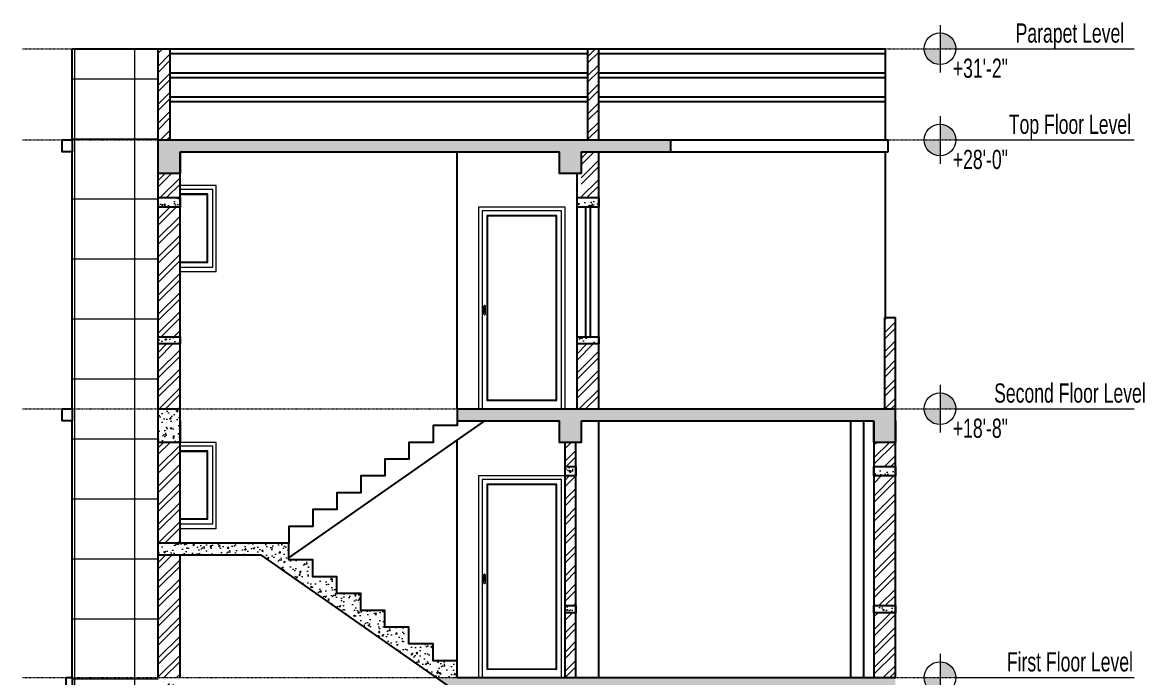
# Model space of a CAD drawing. Header units: inches. Extents: x -9985691 to 3643, y -3270716 to 4788.
# Drawn here: x -4965278.7 to -4964811.3, y -3265613.3 to -3265340.4 of the extents above; entities that cross this region are included whole.
import ezdxf

# ---------------------------------------------------------------- set-up
doc = ezdxf.new("R2010")
doc.units = ezdxf.units.IN
doc.header["$LTSCALE"] = 2
doc.header["$MEASUREMENT"] = 0
doc.linetypes.add('ACAD_ISO02W100', pattern=[15, 12, -3])
doc.linetypes.add('CENTER', pattern=[2, 1.25, -0.25, 0.25, -0.25])
doc.layers.get('0').update_dxf_attribs({"linetype": 'CONTINUOUS'})
for name, color, linetype, lineweight in [('Annotate-Bold.w', 187, 'CONTINUOUS', 18), ('Door-Window', 47, 'CONTINUOUS', 15), ('HATCH', 60, 'ACAD_ISO02W100', 13), ('window', 4, 'CONTINUOUS', 13)]:
    doc.layers.add(name, color=color, linetype=linetype, lineweight=lineweight)
doc.styles.add('Arial', font='arial.ttf', dxfattribs={"width": 0.8, "height": 12})
pattern_1 = [(50, (36993.127, -2588.8153), (7.172601826, -0.62752135), [0.75, -8.25]), (355, (36993.127, -2588.815), (-1.387513336, 7.521921337), [0.6, -6.6]), (100.45144446, (36993.7246, -2588.8676), (5.785088467, 6.89439991), [0.63740192, -7.01142112]), (46.1842, (36993.127, -2586.815), (10.672413307, -1.655192808), [1.125, -12.375]), (96.63563549, (36994.016, -2586.953), (9.346619457, 9.741186008), [0.95610342, -10.5171376]), (351.184164, (36993.127, -2586.815), (9.34661945, 9.741186003), [0.9, -9.90000001]), (21, (36994.127, -2587.3153), (5.969070521, -4.0261889067), [0.75, -8.25]), (326, (36994.127, -2587.315), (2.433153319, 7.2515004505), [0.6, -6.6]), (71.45144474, (36994.624, -2587.651), (8.402223767, 3.225311528), [0.6374019, -7.01142112]), (37.5, (36993.1269, -2588.8153), (0.1215985532, 3.3289385383), [0, -6.52, 0, -6.7, 0, -6.625]), (7.5, (36993.127, -2588.8153), (2.6306953744, 3.9441171188), [0, -3.82, 0, -6.37, 0, -2.525]), (327.5, (36990.8969, -2588.8153), (5.3382243617, -0.2255487173), [0, -2.5, 0, -7.8, 0, -10.35]), (317.5, (36989.897, -2588.8153), (5.8318616934, 1.0010498233), [0, -3.25, 0, -5.18, 0, -7.35])]
pattern_2 = [(90, (36993.127, -2588.815), (-25, 0), []), (180, (36993.127, -2588.815), (-4e-15, -25), [])]
pattern_3 = [(45, (36993.127, -2588.8153), (-3.977475644, 3.977475644), []), (45, (36995.7785, -2588.8153), (-3.977475644, 3.977475644), [])]

msp = doc.modelspace()

# ---------------------------------------------------------------- hatches: boundary and pattern name
at = {"layer": 'Annotate-Bold.w', "ltscale": 0.005}
h = msp.add_hatch(color=256, dxfattribs=at)
h.dxf.hatch_style = 1
h.paths.add_polyline_path([(-4964896.51, -3265344.74), (-4964896.51, -3265351.34), (-4964889.91, -3265351.34, 0.414214)])
h.paths.add_polyline_path([(-4964896.51, -3265357.93), (-4964896.51, -3265351.34), (-4964903.11, -3265351.34, 0.414214)])
h = msp.add_hatch(color=256, dxfattribs=at)
h.dxf.hatch_style = 1
h.paths.add_polyline_path([(-4964896.51, -3265382.74), (-4964896.51, -3265389.34), (-4964889.91, -3265389.34, 0.414214)])
h.paths.add_polyline_path([(-4964896.51, -3265395.93), (-4964896.51, -3265389.34), (-4964903.11, -3265389.34, 0.414214)])
h = msp.add_hatch(color=256, dxfattribs=at)
h.dxf.hatch_style = 1
h.paths.add_polyline_path([(-4964896.51, -3265494.74), (-4964896.51, -3265501.34), (-4964889.91, -3265501.34, 0.414214)])
h.paths.add_polyline_path([(-4964896.51, -3265507.93), (-4964896.51, -3265501.34), (-4964903.11, -3265501.34, 0.414214)])
h = msp.add_hatch(color=256, dxfattribs=at)
h.dxf.hatch_style = 1
h.paths.add_polyline_path([(-4964896.51, -3265606.74), (-4964896.51, -3265613.34), (-4964889.91, -3265613.34, 0.414214)])
h.paths.add_polyline_path([(-4964896.51, -3265619.93), (-4964896.51, -3265613.34), (-4964903.11, -3265613.34, 0.414214)])
at = {"layer": 'Door-Window', "linetype": 'ByBlock'}
h = msp.add_hatch(dxfattribs=at)
h.set_pattern_fill('AR-CONC', color=256)
h.set_pattern_definition(pattern_1)
h.paths.add_polyline_path([(-4965045.92, -3265394.34), (-4965008.67, -3265394.34), (-4965008.67, -3265389.34), (-4965222.14, -3265389.34), (-4965222.14, -3265403.34), (-4965213.05, -3265403.34), (-4965213.05, -3265394.34), (-4965054.92, -3265394.34), (-4965054.92, -3265403.34), (-4965045.92, -3265403.34)])
h = msp.add_hatch(dxfattribs=at)
h.set_pattern_fill('AR-CONC', color=256)
h.set_pattern_definition(pattern_1)
h.paths.add_polyline_path([(-4965213.05, -3265413.34), (-4965222.14, -3265413.34), (-4965222.14, -3265417.34), (-4965213.05, -3265417.34)])
h = msp.add_hatch(dxfattribs=at)
h.set_pattern_fill('AR-CONC', color=256)
h.set_pattern_definition(pattern_1)
h.paths.add_polyline_path([(-4965038.67, -3265413.34), (-4965047.67, -3265413.34), (-4965047.67, -3265417.34), (-4965038.67, -3265417.34)])
h = msp.add_hatch(dxfattribs=at)
h.set_pattern_fill('AR-CONC', color=256)
h.set_pattern_definition(pattern_1)
h.paths.add_polyline_path([(-4965213.05, -3265471.34), (-4965222.14, -3265471.34), (-4965222.14, -3265474.34), (-4965213.05, -3265474.34)])
h = msp.add_hatch(dxfattribs=at)
h.set_pattern_fill('AR-CONC', color=256)
h.set_pattern_definition(pattern_1)
h.paths.add_polyline_path([(-4965038.67, -3265471.34), (-4965047.67, -3265471.34), (-4965047.67, -3265474.34), (-4965038.67, -3265474.34)])
h = msp.add_hatch(dxfattribs=at)
h.set_pattern_fill('AR-CONC', color=256)
h.set_pattern_definition(pattern_1)
h.paths.add_polyline_path([(-4965213.05, -3265501.34), (-4965222.14, -3265501.34), (-4965222.14, -3265515.34), (-4965213.05, -3265515.34)])
h = msp.add_hatch(dxfattribs=at)
h.set_pattern_fill('AR-CONC', color=256)
h.set_pattern_definition(pattern_1)
h.paths.add_polyline_path([(-4965045.92, -3265506.34), (-4964924.03, -3265506.34), (-4964924.03, -3265515.34), (-4964915.04, -3265515.34), (-4964915.04, -3265506.34), (-4964915.04, -3265501.34), (-4965097.67, -3265501.34), (-4965097.67, -3265506.34), (-4965054.92, -3265506.34), (-4965054.92, -3265515.34), (-4965045.92, -3265515.34)])
h = msp.add_hatch(dxfattribs=at)
h.set_pattern_fill('AR-CONC', color=256)
h.set_pattern_definition(pattern_1)
h.paths.add_polyline_path([(-4965048.17, -3265525.34), (-4965052.67, -3265525.34), (-4965052.67, -3265529.34), (-4965048.17, -3265529.34)])
h = msp.add_hatch(dxfattribs=at)
h.set_pattern_fill('AR-CONC', color=256)
h.set_pattern_definition(pattern_1)
h.paths.add_polyline_path([(-4964915.04, -3265525.34), (-4964924.03, -3265525.34), (-4964924.03, -3265529.34), (-4964915.04, -3265529.34)])
h = msp.add_hatch(dxfattribs=at)
h.set_pattern_fill('AR-CONC', color=256)
h.set_pattern_definition(pattern_1)
h.paths.add_polyline_path([(-4965107.67, -3265599.34), (-4965117.67, -3265599.34), (-4965117.67, -3265592.34), (-4965127.67, -3265592.34), (-4965127.67, -3265585.34), (-4965137.67, -3265585.34), (-4965137.67, -3265578.34), (-4965147.67, -3265578.34), (-4965147.67, -3265571.34), (-4965157.67, -3265571.34), (-4965157.67, -3265564.34), (-4965167.67, -3265564.34), (-4965167.67, -3265557.34), (-4965222.14, -3265557.34), (-4965222.14, -3265562.34), (-4965179.25, -3265562.34), (-4965106.39, -3265613.34), (-4965097.67, -3265613.34), (-4965097.67, -3265606.34), (-4965107.67, -3265606.34)])
h = msp.add_hatch(dxfattribs=at)
h.set_pattern_fill('AR-CONC', color=256)
h.set_pattern_definition(pattern_1)
h.paths.add_polyline_path([(-4965052.67, -3265586.34), (-4965048.17, -3265586.34), (-4965048.17, -3265583.34), (-4965052.67, -3265583.34)])
h = msp.add_hatch(dxfattribs=at)
h.set_pattern_fill('AR-CONC', color=256)
h.set_pattern_definition(pattern_1)
h.paths.add_polyline_path([(-4964915.04, -3265583.34), (-4964924.03, -3265583.34), (-4964924.03, -3265586.34), (-4964915.04, -3265586.34)])
h = msp.add_hatch(dxfattribs=at)
h.set_pattern_fill('AR-CONC', color=256)
h.set_pattern_definition(pattern_1)
h.paths.add_polyline_path([(-4965213.05, -3265613.34), (-4965222.14, -3265613.34), (-4965222.14, -3265627.34), (-4965213.05, -3265627.34)])
h = msp.add_hatch(dxfattribs=at)
h.set_pattern_fill('AR-CONC', color=256)
h.set_pattern_definition(pattern_1)
h.paths.add_polyline_path([(-4965054.92, -3265618.34), (-4965054.92, -3265627.34), (-4965045.92, -3265627.34), (-4965045.92, -3265618.34), (-4964924.03, -3265618.34), (-4964924.03, -3265627.34), (-4964915.04, -3265627.34), (-4964915.04, -3265618.34), (-4964915.04, -3265613.34), (-4965106.39, -3265613.34), (-4965099.25, -3265618.34)])
at = {"layer": 'HATCH', "transparency": 33554661}
h = msp.add_hatch(dxfattribs=at)
h.set_pattern_fill('ANSI37', color=256, scale=200, angle=45)
h.set_pattern_definition(pattern_2)
h.paths.add_polyline_path([(-4965222.14, -3265389.34), (-4965222.14, -3265351.34), (-4965257.95, -3265351.34), (-4965257.95, -3265389.34)])
at = {"layer": 'HATCH', "ltscale": 0.01}
h = msp.add_hatch(dxfattribs=at)
h.set_pattern_fill('ANSI32', color=256, scale=15, style=0)
h.set_pattern_definition(pattern_3)
h.paths.add_polyline_path([(-4965217.09, -3265351.34), (-4965222.14, -3265351.34), (-4965222.14, -3265389.34), (-4965217.09, -3265389.34)])
h = msp.add_hatch(dxfattribs=at)
h.set_pattern_fill('ANSI32', color=256, scale=15, style=0)
h.set_pattern_definition(pattern_3)
h.paths.add_polyline_path([(-4965038.67, -3265351.34), (-4965043.17, -3265351.34), (-4965043.17, -3265389.34), (-4965038.67, -3265389.34)])
at = {"layer": 'HATCH', "transparency": 33554661}
h = msp.add_hatch(dxfattribs=at)
h.set_pattern_fill('ANSI37', color=256, scale=200, angle=45)
h.set_pattern_definition(pattern_2)
h.paths.add_polyline_path([(-4965222.14, -3265389.34), (-4965257.95, -3265389.34), (-4965257.95, -3265394.34), (-4965257.95, -3265501.34), (-4965222.14, -3265501.34)])
at = {"layer": 'HATCH', "ltscale": 0.01}
h = msp.add_hatch(dxfattribs=at)
h.set_pattern_fill('ANSI32', color=256, scale=15, style=0)
h.set_pattern_definition(pattern_3)
h.paths.add_polyline_path([(-4965038.67, -3265394.34), (-4965045.92, -3265394.34), (-4965045.92, -3265403.34), (-4965046.1, -3265413.34), (-4965038.67, -3265413.34)])
h = msp.add_hatch(dxfattribs=at)
h.set_pattern_fill('ANSI32', color=256, scale=15, style=0)
h.set_pattern_definition(pattern_3)
h.paths.add_polyline_path([(-4965213.05, -3265403.34), (-4965222.14, -3265403.34), (-4965222.14, -3265413.34), (-4965213.05, -3265413.34)])
h = msp.add_hatch(dxfattribs=at)
h.set_pattern_fill('ANSI32', color=256, scale=15, style=0)
h.set_pattern_definition(pattern_3)
h.paths.add_polyline_path([(-4965213.05, -3265417.34), (-4965222.14, -3265417.34), (-4965222.14, -3265471.34), (-4965213.05, -3265471.34)])
h = msp.add_hatch(dxfattribs=at)
h.set_pattern_fill('ANSI32', color=256, scale=15, style=0)
h.set_pattern_definition(pattern_3)
h.paths.add_polyline_path([(-4964915.04, -3265463.34), (-4964919.54, -3265463.34), (-4964919.54, -3265501.34), (-4964915.04, -3265501.34)])
h = msp.add_hatch(dxfattribs=at)
h.set_pattern_fill('ANSI32', color=256, scale=15, style=0)
h.set_pattern_definition(pattern_3)
h.paths.add_polyline_path([(-4965222.14, -3265501.34), (-4965213.05, -3265501.34), (-4965213.05, -3265474.34), (-4965222.14, -3265474.34)])
h = msp.add_hatch(dxfattribs=at)
h.set_pattern_fill('ANSI32', color=256, scale=15, style=0)
h.set_pattern_definition(pattern_3)
h.paths.add_polyline_path([(-4965047.67, -3265501.34), (-4965038.67, -3265501.34), (-4965038.67, -3265474.34), (-4965047.67, -3265474.34)])
at = {"layer": 'HATCH', "transparency": 33554661}
h = msp.add_hatch(dxfattribs=at)
h.set_pattern_fill('ANSI37', color=256, scale=200, angle=45)
h.set_pattern_definition(pattern_2)
h.paths.add_polyline_path([(-4965222.14, -3265501.34), (-4965257.95, -3265501.34), (-4965257.95, -3265506.34), (-4965257.95, -3265613.34), (-4965222.14, -3265613.34)])
at = {"layer": 'HATCH', "ltscale": 0.01}
h = msp.add_hatch(dxfattribs=at)
h.set_pattern_fill('ANSI32', color=256, scale=15, style=0)
h.set_pattern_definition(pattern_3)
h.paths.add_polyline_path([(-4965213.05, -3265515.34), (-4965222.14, -3265515.34), (-4965222.14, -3265557.34), (-4965213.05, -3265557.34)])
h = msp.add_hatch(dxfattribs=at)
h.set_pattern_fill('ANSI32', color=256, scale=15, style=0)
h.set_pattern_definition(pattern_3)
h.paths.add_polyline_path([(-4965048.17, -3265515.34), (-4965052.67, -3265515.34), (-4965052.67, -3265525.34), (-4965048.17, -3265525.34)])
h = msp.add_hatch(dxfattribs=at)
h.set_pattern_fill('ANSI32', color=256, scale=15, style=0)
h.set_pattern_definition(pattern_3)
h.paths.add_polyline_path([(-4964915.04, -3265525.34), (-4964915.04, -3265515.34), (-4964924.03, -3265515.34), (-4964924.03, -3265525.34)])
h = msp.add_hatch(dxfattribs=at)
h.set_pattern_fill('ANSI32', color=256, scale=15, style=0)
h.set_pattern_definition(pattern_3)
h.paths.add_polyline_path([(-4965048.17, -3265529.34), (-4965052.67, -3265529.34), (-4965052.67, -3265583.34), (-4965048.17, -3265583.34)])
h = msp.add_hatch(dxfattribs=at)
h.set_pattern_fill('ANSI32', color=256, scale=15, style=0)
h.set_pattern_definition(pattern_3)
h.paths.add_polyline_path([(-4964915.04, -3265529.34), (-4964924.03, -3265529.34), (-4964924.03, -3265583.34), (-4964915.04, -3265583.34)])
h = msp.add_hatch(dxfattribs=at)
h.set_pattern_fill('ANSI32', color=256, scale=15, style=0)
h.set_pattern_definition(pattern_3)
h.paths.add_polyline_path([(-4965222.14, -3265613.34), (-4965213.05, -3265613.34), (-4965213.05, -3265562.34), (-4965222.14, -3265562.34)])
h = msp.add_hatch(dxfattribs=at)
h.set_pattern_fill('ANSI32', color=256, scale=15, style=0)
h.set_pattern_definition(pattern_3)
h.paths.add_polyline_path([(-4965048.17, -3265586.34), (-4965052.67, -3265586.34), (-4965052.67, -3265613.34), (-4965048.17, -3265613.34)])
h = msp.add_hatch(dxfattribs=at)
h.set_pattern_fill('ANSI32', color=256, scale=15, style=0)
h.set_pattern_definition(pattern_3)
h.paths.add_polyline_path([(-4964915.04, -3265586.34), (-4964924.03, -3265586.34), (-4964924.03, -3265613.34), (-4964915.04, -3265613.34)])
at = {"layer": 'HATCH', "transparency": 33554661}
h = msp.add_hatch(dxfattribs=at)
h.set_pattern_fill('ANSI37', color=256, scale=200, angle=45)
h.set_pattern_definition(pattern_2)
h.paths.add_polyline_path([(-4965257.95, -3265725.34), (-4965222.14, -3265725.34), (-4965222.14, -3265613.34), (-4965257.95, -3265613.34), (-4965257.95, -3265618.34)])

# ---------------------------------------------------------------- linework, layer by layer
at = {"ltscale": 0.5}
for p, q in [((-4965257.95, -3265389.34), (-4965257.95, -3265351.34)), ((-4965257.95, -3265351.34), (-4964919.23, -3265351.34)), ((-4965222.14, -3265389.34), (-4965222.14, -3265351.34)), ((-4965217.09, -3265389.34), (-4965217.09, -3265351.34)), ((-4965217.09, -3265353.34), (-4965043.17, -3265353.34)), ((-4965043.17, -3265389.34), (-4965043.17, -3265351.34)), ((-4965038.67, -3265389.34), (-4965038.67, -3265351.34)), ((-4965038.67, -3265353.34), (-4964919.23, -3265353.34)), ((-4964919.23, -3265389.34), (-4964919.23, -3265351.34)), ((-4965217.09, -3265361.34), (-4965043.17, -3265361.34)), ((-4965217.09, -3265363.34), (-4965043.17, -3265363.34)), ((-4965038.67, -3265361.34), (-4964919.23, -3265361.34)), ((-4965038.67, -3265363.34), (-4964919.23, -3265363.34)), ((-4965217.09, -3265371.34), (-4965043.17, -3265371.34)), ((-4965217.09, -3265373.34), (-4965043.17, -3265373.34)), ((-4965038.67, -3265371.34), (-4964919.23, -3265371.34)), ((-4965038.67, -3265373.34), (-4964919.23, -3265373.34)), ((-4965222.14, -3265389.34), (-4965213.05, -3265389.34)), ((-4965222.14, -3265501.34), (-4965222.14, -3265389.34)), ((-4965213.05, -3265389.34), (-4964918.12, -3265389.34)), ((-4965008.67, -3265394.34), (-4965008.67, -3265389.34)), ((-4964918.12, -3265394.34), (-4964918.12, -3265389.34)), ((-4965257.95, -3265501.34), (-4965257.95, -3265394.34)), ((-4965213.05, -3265394.34), (-4965054.92, -3265394.34)), ((-4965213.05, -3265501.34), (-4965213.05, -3265394.34)), ((-4965097.67, -3265501.34), (-4965097.67, -3265394.34)), ((-4965045.92, -3265394.34), (-4964918.12, -3265394.34)), ((-4965038.67, -3265501.34), (-4965038.67, -3265394.34)), ((-4964919.23, -3265463.34), (-4964919.23, -3265394.34)), ((-4965047.67, -3265501.34), (-4965047.67, -3265403.34)), ((-4965044.17, -3265417.34), (-4965044.17, -3265471.34)), ((-4965042.17, -3265417.34), (-4965042.17, -3265471.34)), ((-4964919.54, -3265501.34), (-4964919.54, -3265463.34)), ((-4964919.54, -3265463.34), (-4964915.04, -3265463.34)), ((-4964915.04, -3265501.34), (-4964915.04, -3265463.34)), ((-4965222.14, -3265501.34), (-4965213.05, -3265501.34)), ((-4965222.14, -3265613.34), (-4965222.14, -3265501.34)), ((-4965213.05, -3265557.34), (-4965213.05, -3265501.34)), ((-4965097.67, -3265501.34), (-4964915.04, -3265501.34)), ((-4964915.04, -3265613.34), (-4964915.04, -3265501.34)), ((-4965257.95, -3265613.34), (-4965257.95, -3265506.34)), ((-4965167.67, -3265563.44), (-4965086.1, -3265506.34)), ((-4965097.67, -3265506.34), (-4965054.92, -3265506.34)), ((-4965045.92, -3265506.34), (-4964924.03, -3265506.34)), ((-4965038.67, -3265613.34), (-4965038.67, -3265506.34)), ((-4964933.74, -3265506.34), (-4964933.74, -3265613.34)), ((-4964928.23, -3265613.34), (-4964928.23, -3265506.34)), ((-4964924.03, -3265506.34), (-4964924.03, -3265613.34)), ((-4965097.67, -3265613.34), (-4965097.67, -3265514.44)), ((-4965052.67, -3265613.34), (-4965052.67, -3265515.34)), ((-4965048.17, -3265613.34), (-4965048.17, -3265515.34)), ((-4965167.67, -3265557.34), (-4965222.14, -3265557.34)), ((-4965179.25, -3265562.34), (-4965222.14, -3265562.34)), ((-4965213.05, -3265613.34), (-4965213.05, -3265562.34)), ((-4965179.25, -3265562.34), (-4965099.25, -3265618.34)), ((-4965097.67, -3265613.34), (-4964915.04, -3265613.34))]:
    msp.add_line(p, q, dxfattribs=at)
for points in [[(-4965262.14, -3265389.34), (-4965257.95, -3265389.34), (-4965257.95, -3265394.34), (-4965262.14, -3265394.34)], [(-4965222.14, -3265413.34), (-4965213.05, -3265413.34), (-4965213.05, -3265417.34), (-4965222.14, -3265417.34)], [(-4965047.67, -3265413.34), (-4965038.67, -3265413.34), (-4965038.67, -3265417.34), (-4965047.67, -3265417.34)], [(-4965222.14, -3265471.34), (-4965213.05, -3265471.34), (-4965213.05, -3265474.34), (-4965222.14, -3265474.34)], [(-4965047.67, -3265471.34), (-4965038.67, -3265471.34), (-4965038.67, -3265474.34), (-4965047.67, -3265474.34)], [(-4965262.14, -3265501.34), (-4965257.95, -3265501.34), (-4965257.95, -3265506.34), (-4965262.14, -3265506.34)], [(-4965052.67, -3265525.34), (-4965048.17, -3265525.34), (-4965048.17, -3265529.34), (-4965052.67, -3265529.34)], [(-4964924.03, -3265525.34), (-4964915.04, -3265525.34), (-4964915.04, -3265529.34), (-4964924.03, -3265529.34)], [(-4965052.67, -3265583.34), (-4965048.17, -3265583.34), (-4965048.17, -3265586.34), (-4965052.67, -3265586.34)], [(-4964924.03, -3265583.34), (-4964915.04, -3265583.34), (-4964915.04, -3265586.34), (-4964924.03, -3265586.34)], [(-4965260.46, -3265613.34), (-4965257.95, -3265613.34), (-4965257.95, -3265618.34), (-4965260.46, -3265618.34)]]:
    msp.add_lwpolyline(points, close=True, dxfattribs=at)
for points in [[(-4965213.05, -3265394.34), (-4965213.05, -3265403.34), (-4965222.14, -3265403.34), (-4965222.14, -3265394.34)], [(-4965045.92, -3265394.34), (-4965045.92, -3265403.34), (-4965054.92, -3265403.34), (-4965054.92, -3265394.34)], [(-4965097.67, -3265501.34), (-4965097.67, -3265508.34), (-4965107.67, -3265508.34), (-4965107.67, -3265515.34), (-4965117.67, -3265515.34), (-4965117.67, -3265522.34), (-4965127.67, -3265522.34), (-4965127.67, -3265529.34), (-4965137.67, -3265529.34), (-4965137.67, -3265536.34), (-4965147.67, -3265536.34), (-4965147.67, -3265543.34), (-4965157.67, -3265543.34), (-4965157.67, -3265550.34), (-4965167.67, -3265550.34), (-4965167.67, -3265557.34)], [(-4965213.05, -3265506.34), (-4965213.05, -3265515.34), (-4965222.14, -3265515.34), (-4965222.14, -3265506.34)], [(-4965045.92, -3265506.34), (-4965045.92, -3265515.34), (-4965054.92, -3265515.34), (-4965054.92, -3265506.34)], [(-4964915.04, -3265506.34), (-4964915.04, -3265515.34), (-4964924.04, -3265515.34), (-4964924.04, -3265506.34)], [(-4965097.67, -3265613.34), (-4965097.67, -3265606.34), (-4965107.67, -3265606.34), (-4965107.67, -3265599.34), (-4965117.67, -3265599.34), (-4965117.67, -3265592.34), (-4965127.67, -3265592.34), (-4965127.67, -3265585.34), (-4965137.67, -3265585.34), (-4965137.67, -3265578.34), (-4965147.67, -3265578.34), (-4965147.67, -3265571.34), (-4965157.67, -3265571.34), (-4965157.67, -3265564.34), (-4965167.67, -3265564.34), (-4965167.67, -3265557.34)]]:
    msp.add_lwpolyline(points, dxfattribs=at)
at = {"layer": 'Annotate-Bold.w', "ltscale": 0.005}
for p, q in [((-4964896.49, -3265341.43), (-4964896.49, -3265361.22)), ((-4964896.49, -3265379.43), (-4964896.49, -3265399.22)), ((-4964896.49, -3265491.43), (-4964896.49, -3265511.22)), ((-4964896.49, -3265603.43), (-4964896.49, -3265623.22))]:
    msp.add_line(p, q, dxfattribs=at)
at = {"layer": 'Annotate-Bold.w', "linetype": 'CENTER', "ltscale": 0.01}
for p, q in [((-4965278.68, -3265351.34), (-4964889.91, -3265351.34)), ((-4965278.68, -3265389.34), (-4964889.91, -3265389.34)), ((-4965278.68, -3265501.34), (-4964889.91, -3265501.34)), ((-4965278.68, -3265613.34), (-4964889.91, -3265613.34))]:
    msp.add_line(p, q, dxfattribs=at)
at = {"layer": 'Annotate-Bold.w'}
for p, q in [((-4964889.91, -3265351.34), (-4964815.6, -3265351.34)), ((-4964889.91, -3265389.34), (-4964815.6, -3265389.34)), ((-4964889.91, -3265501.34), (-4964815.6, -3265501.34)), ((-4964889.91, -3265613.34), (-4964815.6, -3265613.34))]:
    msp.add_line(p, q, dxfattribs=at)
at = {"layer": 'Annotate-Bold.w', "ltscale": 0.005}
for centre in [(-4964896.51, -3265351.34), (-4964896.51, -3265389.34), (-4964896.51, -3265501.34), (-4964896.51, -3265613.34)]:
    msp.add_circle(centre, 6.6, dxfattribs=at)
at = {"layer": 'window'}
for p, q in [((-4965197.92, -3265408.34), (-4965213.05, -3265408.34)), ((-4965213.05, -3265409.84), (-4965199.42, -3265409.84)), ((-4965199.42, -3265442.34), (-4965199.42, -3265409.84)), ((-4965197.92, -3265444.34), (-4965197.92, -3265408.34)), ((-4965201.42, -3265411.84), (-4965213.05, -3265411.84)), ((-4965213.05, -3265412.09), (-4965201.67, -3265412.09)), ((-4965201.67, -3265412.09), (-4965201.42, -3265411.84)), ((-4965201.67, -3265440.09), (-4965201.67, -3265412.09)), ((-4965201.42, -3265440.34), (-4965201.42, -3265411.84)), ((-4965084.98, -3265421.03), (-4965085.21, -3265420.8)), ((-4965056.36, -3265421.03), (-4965056.14, -3265420.8)), ((-4965213.05, -3265440.09), (-4965201.67, -3265440.09)), ((-4965213.05, -3265440.34), (-4965201.42, -3265440.34)), ((-4965213.05, -3265442.34), (-4965199.42, -3265442.34)), ((-4965197.92, -3265444.34), (-4965213.05, -3265444.34)), ((-4965201.42, -3265440.34), (-4965201.67, -3265440.09)), ((-4965086.42, -3265458.42), (-4965086.4, -3265458.39)), ((-4965086.37, -3265458.36), (-4965086.4, -3265458.39)), ((-4965086.34, -3265458.34), (-4965086.37, -3265458.36)), ((-4965086.34, -3265458.34), (-4965086.3, -3265458.32)), ((-4965086.26, -3265458.31), (-4965086.3, -3265458.32)), ((-4965086.22, -3265458.3), (-4965086.26, -3265458.31)), ((-4965086.18, -3265458.3), (-4965086.22, -3265458.3)), ((-4965086.14, -3265458.3), (-4965086.18, -3265458.3)), ((-4965086.14, -3265458.3), (-4965086.09, -3265458.31)), ((-4965086.09, -3265458.31), (-4965086.06, -3265458.32)), ((-4965086.06, -3265458.32), (-4965086.02, -3265458.34)), ((-4965086.02, -3265458.34), (-4965085.99, -3265458.36)), ((-4965085.99, -3265458.36), (-4965085.96, -3265458.39)), ((-4965085.94, -3265458.42), (-4965085.96, -3265458.39)), ((-4965086.45, -3265458.49), (-4965086.44, -3265458.45)), ((-4965086.45, -3265458.52), (-4965086.44, -3265458.45)), ((-4965086.45, -3265458.52), (-4965086.45, -3265458.49)), ((-4965086.45, -3265461.91), (-4965086.45, -3265458.52)), ((-4965086.45, -3265461.95), (-4965086.45, -3265461.91)), ((-4965086.44, -3265461.98), (-4965086.45, -3265461.95)), ((-4965086.44, -3265458.45), (-4965086.42, -3265458.42)), ((-4965086.44, -3265461.98), (-4965086.42, -3265462.01)), ((-4965086.42, -3265462.01), (-4965086.4, -3265462.04)), ((-4965086.4, -3265462.04), (-4965086.37, -3265462.07)), ((-4965086.34, -3265462.09), (-4965086.37, -3265462.07)), ((-4965086.35, -3265459.19), (-4965086.36, -3265459.22)), ((-4965086.36, -3265459.22), (-4965086.36, -3265459.24)), ((-4965086.36, -3265459.24), (-4965086.36, -3265460.95)), ((-4965086.36, -3265460.97), (-4965086.36, -3265460.95)), ((-4965086.35, -3265460.99), (-4965086.36, -3265460.97)), ((-4965086.34, -3265459.17), (-4965086.35, -3265459.19)), ((-4965086.34, -3265461.01), (-4965086.35, -3265460.99)), ((-4965086.33, -3265459.15), (-4965086.34, -3265459.17)), ((-4965086.33, -3265461.03), (-4965086.34, -3265461.01)), ((-4965086.3, -3265462.11), (-4965086.34, -3265462.09)), ((-4965086.31, -3265459.13), (-4965086.33, -3265459.15)), ((-4965086.31, -3265461.05), (-4965086.33, -3265461.03)), ((-4965086.28, -3265459.12), (-4965086.31, -3265459.13)), ((-4965086.28, -3265461.07), (-4965086.31, -3265461.05)), ((-4965086.3, -3265462.11), (-4965086.26, -3265462.12)), ((-4965086.26, -3265459.11), (-4965086.28, -3265459.12)), ((-4965086.26, -3265461.08), (-4965086.28, -3265461.07)), ((-4965086.23, -3265459.1), (-4965086.26, -3265459.11)), ((-4965086.23, -3265461.09), (-4965086.26, -3265461.08)), ((-4965086.22, -3265462.13), (-4965086.26, -3265462.12)), ((-4965086.21, -3265459.09), (-4965086.23, -3265459.1)), ((-4965086.21, -3265461.09), (-4965086.23, -3265461.09)), ((-4965086.18, -3265462.13), (-4965086.22, -3265462.13)), ((-4965086.18, -3265459.09), (-4965086.21, -3265459.09)), ((-4965086.18, -3265461.09), (-4965086.21, -3265461.09)), ((-4965086.15, -3265459.09), (-4965086.18, -3265459.09)), ((-4965086.15, -3265461.09), (-4965086.18, -3265461.09)), ((-4965086.18, -3265462.13), (-4965086.14, -3265462.13)), ((-4965086.12, -3265459.1), (-4965086.15, -3265459.09)), ((-4965086.12, -3265461.09), (-4965086.15, -3265461.09)), ((-4965086.14, -3265462.13), (-4965086.09, -3265462.12)), ((-4965086.1, -3265459.11), (-4965086.12, -3265459.1)), ((-4965086.1, -3265461.08), (-4965086.12, -3265461.09)), ((-4965086.07, -3265459.12), (-4965086.1, -3265459.11)), ((-4965086.07, -3265461.07), (-4965086.1, -3265461.08)), ((-4965086.06, -3265462.11), (-4965086.09, -3265462.12)), ((-4965086.05, -3265459.13), (-4965086.07, -3265459.12)), ((-4965086.05, -3265461.05), (-4965086.07, -3265461.07)), ((-4965086.02, -3265462.09), (-4965086.06, -3265462.11)), ((-4965086.03, -3265459.15), (-4965086.05, -3265459.13)), ((-4965086.03, -3265461.03), (-4965086.05, -3265461.05)), ((-4965086.02, -3265459.17), (-4965086.03, -3265459.15)), ((-4965086.02, -3265461.01), (-4965086.03, -3265461.03)), ((-4965086.01, -3265459.19), (-4965086.02, -3265459.17)), ((-4965086.01, -3265460.99), (-4965086.02, -3265461.01)), ((-4965086.02, -3265462.09), (-4965085.99, -3265462.07)), ((-4965086, -3265459.22), (-4965086.01, -3265459.19)), ((-4965086, -3265460.97), (-4965086.01, -3265460.99)), ((-4965086, -3265459.24), (-4965086, -3265459.22)), ((-4965086, -3265460.95), (-4965086, -3265459.24)), ((-4965086, -3265460.95), (-4965086, -3265460.97)), ((-4965085.99, -3265462.07), (-4965085.96, -3265462.04)), ((-4965085.96, -3265462.04), (-4965085.94, -3265462.01)), ((-4965085.92, -3265458.45), (-4965085.94, -3265458.42)), ((-4965085.92, -3265461.98), (-4965085.94, -3265462.01)), ((-4965085.91, -3265458.49), (-4965085.92, -3265458.45)), ((-4965085.91, -3265461.91), (-4965085.92, -3265461.98)), ((-4965085.91, -3265461.95), (-4965085.92, -3265461.98)), ((-4965085.91, -3265458.49), (-4965085.91, -3265458.52)), ((-4965085.91, -3265458.52), (-4965085.91, -3265461.91)), ((-4965085.91, -3265461.95), (-4965085.91, -3265461.91)), ((-4965084.98, -3265497.65), (-4965085.21, -3265497.87)), ((-4965056.14, -3265497.87), (-4965056.36, -3265497.65)), ((-4965197.92, -3265515.34), (-4965213.05, -3265515.34)), ((-4965213.05, -3265516.84), (-4965199.42, -3265516.84)), ((-4965201.42, -3265518.84), (-4965213.05, -3265518.84)), ((-4965213.05, -3265519.09), (-4965201.67, -3265519.09)), ((-4965201.67, -3265519.09), (-4965201.42, -3265518.84)), ((-4965201.67, -3265547.09), (-4965201.67, -3265519.09)), ((-4965201.42, -3265547.34), (-4965201.42, -3265518.84)), ((-4965199.42, -3265549.34), (-4965199.42, -3265516.84)), ((-4965197.92, -3265551.34), (-4965197.92, -3265515.34)), ((-4965084.98, -3265533.03), (-4965085.21, -3265532.8)), ((-4965056.36, -3265533.03), (-4965056.14, -3265532.8)), ((-4965213.05, -3265547.09), (-4965201.67, -3265547.09)), ((-4965201.42, -3265547.34), (-4965201.67, -3265547.09)), ((-4965213.05, -3265547.34), (-4965201.42, -3265547.34)), ((-4965213.05, -3265549.34), (-4965199.42, -3265549.34)), ((-4965197.92, -3265551.34), (-4965213.05, -3265551.34)), ((-4965086.45, -3265570.49), (-4965086.44, -3265570.45)), ((-4965086.45, -3265570.52), (-4965086.44, -3265570.45)), ((-4965086.45, -3265570.52), (-4965086.45, -3265570.49)), ((-4965086.45, -3265573.91), (-4965086.45, -3265570.52)), ((-4965086.44, -3265570.45), (-4965086.42, -3265570.42)), ((-4965086.42, -3265570.42), (-4965086.4, -3265570.39)), ((-4965086.37, -3265570.36), (-4965086.4, -3265570.39)), ((-4965086.34, -3265570.34), (-4965086.37, -3265570.36)), ((-4965086.34, -3265570.34), (-4965086.3, -3265570.32)), ((-4965086.26, -3265570.31), (-4965086.3, -3265570.32)), ((-4965086.22, -3265570.3), (-4965086.26, -3265570.31)), ((-4965086.18, -3265570.3), (-4965086.22, -3265570.3)), ((-4965086.14, -3265570.3), (-4965086.18, -3265570.3)), ((-4965086.14, -3265570.3), (-4965086.09, -3265570.31)), ((-4965086.09, -3265570.31), (-4965086.06, -3265570.32)), ((-4965086.06, -3265570.32), (-4965086.02, -3265570.34)), ((-4965086.02, -3265570.34), (-4965085.99, -3265570.36)), ((-4965085.99, -3265570.36), (-4965085.96, -3265570.39)), ((-4965085.94, -3265570.42), (-4965085.96, -3265570.39)), ((-4965085.92, -3265570.45), (-4965085.94, -3265570.42)), ((-4965085.91, -3265570.49), (-4965085.92, -3265570.45)), ((-4965085.91, -3265570.49), (-4965085.91, -3265570.52)), ((-4965085.91, -3265570.52), (-4965085.91, -3265573.91)), ((-4965086.45, -3265573.95), (-4965086.45, -3265573.91)), ((-4965086.44, -3265573.98), (-4965086.45, -3265573.95)), ((-4965086.44, -3265573.98), (-4965086.42, -3265574.01)), ((-4965086.42, -3265574.01), (-4965086.4, -3265574.04)), ((-4965086.4, -3265574.04), (-4965086.37, -3265574.07)), ((-4965086.34, -3265574.09), (-4965086.37, -3265574.07)), ((-4965086.35, -3265571.19), (-4965086.36, -3265571.22)), ((-4965086.36, -3265571.22), (-4965086.36, -3265571.24)), ((-4965086.36, -3265571.24), (-4965086.36, -3265572.95)), ((-4965086.36, -3265572.97), (-4965086.36, -3265572.95)), ((-4965086.35, -3265572.99), (-4965086.36, -3265572.97)), ((-4965086.34, -3265571.17), (-4965086.35, -3265571.19)), ((-4965086.34, -3265573.01), (-4965086.35, -3265572.99)), ((-4965086.33, -3265571.15), (-4965086.34, -3265571.17)), ((-4965086.33, -3265573.03), (-4965086.34, -3265573.01)), ((-4965086.3, -3265574.11), (-4965086.34, -3265574.09)), ((-4965086.31, -3265571.13), (-4965086.33, -3265571.15)), ((-4965086.31, -3265573.05), (-4965086.33, -3265573.03)), ((-4965086.28, -3265571.12), (-4965086.31, -3265571.13)), ((-4965086.28, -3265573.07), (-4965086.31, -3265573.05)), ((-4965086.3, -3265574.11), (-4965086.26, -3265574.12)), ((-4965086.26, -3265571.11), (-4965086.28, -3265571.12)), ((-4965086.26, -3265573.08), (-4965086.28, -3265573.07)), ((-4965086.23, -3265571.1), (-4965086.26, -3265571.11)), ((-4965086.23, -3265573.09), (-4965086.26, -3265573.08)), ((-4965086.22, -3265574.13), (-4965086.26, -3265574.12)), ((-4965086.21, -3265571.09), (-4965086.23, -3265571.1)), ((-4965086.21, -3265573.09), (-4965086.23, -3265573.09)), ((-4965086.18, -3265574.13), (-4965086.22, -3265574.13)), ((-4965086.18, -3265571.09), (-4965086.21, -3265571.09)), ((-4965086.18, -3265573.09), (-4965086.21, -3265573.09)), ((-4965086.15, -3265571.09), (-4965086.18, -3265571.09)), ((-4965086.15, -3265573.09), (-4965086.18, -3265573.09)), ((-4965086.18, -3265574.13), (-4965086.14, -3265574.13)), ((-4965086.12, -3265571.1), (-4965086.15, -3265571.09)), ((-4965086.12, -3265573.09), (-4965086.15, -3265573.09)), ((-4965086.14, -3265574.13), (-4965086.09, -3265574.12)), ((-4965086.1, -3265571.11), (-4965086.12, -3265571.1)), ((-4965086.1, -3265573.08), (-4965086.12, -3265573.09)), ((-4965086.07, -3265571.12), (-4965086.1, -3265571.11)), ((-4965086.07, -3265573.07), (-4965086.1, -3265573.08)), ((-4965086.06, -3265574.11), (-4965086.09, -3265574.12)), ((-4965086.05, -3265571.13), (-4965086.07, -3265571.12)), ((-4965086.05, -3265573.05), (-4965086.07, -3265573.07)), ((-4965086.02, -3265574.09), (-4965086.06, -3265574.11)), ((-4965086.03, -3265571.15), (-4965086.05, -3265571.13)), ((-4965086.03, -3265573.03), (-4965086.05, -3265573.05)), ((-4965086.02, -3265571.17), (-4965086.03, -3265571.15)), ((-4965086.02, -3265573.01), (-4965086.03, -3265573.03)), ((-4965086.01, -3265571.19), (-4965086.02, -3265571.17)), ((-4965086.01, -3265572.99), (-4965086.02, -3265573.01)), ((-4965086.02, -3265574.09), (-4965085.99, -3265574.07)), ((-4965086, -3265571.22), (-4965086.01, -3265571.19)), ((-4965086, -3265572.97), (-4965086.01, -3265572.99)), ((-4965086, -3265571.24), (-4965086, -3265571.22)), ((-4965086, -3265572.95), (-4965086, -3265571.24)), ((-4965086, -3265572.95), (-4965086, -3265572.97)), ((-4965085.99, -3265574.07), (-4965085.96, -3265574.04)), ((-4965085.96, -3265574.04), (-4965085.94, -3265574.01)), ((-4965085.92, -3265573.98), (-4965085.94, -3265574.01)), ((-4965085.91, -3265573.91), (-4965085.92, -3265573.98)), ((-4965085.91, -3265573.95), (-4965085.92, -3265573.98)), ((-4965085.91, -3265573.95), (-4965085.91, -3265573.91)), ((-4965084.98, -3265609.65), (-4965085.21, -3265609.87)), ((-4965056.14, -3265609.87), (-4965056.36, -3265609.65))]:
    msp.add_line(p, q, dxfattribs=at)
for points in [[(-4965088.67, -3265501.34), (-4965052.67, -3265501.34), (-4965052.67, -3265417.34), (-4965088.67, -3265417.34)], [(-4965085.21, -3265497.87), (-4965056.14, -3265497.87), (-4965056.14, -3265420.8), (-4965085.21, -3265420.8)], [(-4965084.98, -3265497.65), (-4965056.36, -3265497.65), (-4965056.36, -3265421.03), (-4965084.98, -3265421.03)], [(-4965088.67, -3265613.34), (-4965052.67, -3265613.34), (-4965052.67, -3265529.34), (-4965088.67, -3265529.34)], [(-4965085.21, -3265609.87), (-4965056.14, -3265609.87), (-4965056.14, -3265532.8), (-4965085.21, -3265532.8)], [(-4965084.98, -3265609.65), (-4965056.36, -3265609.65), (-4965056.36, -3265533.03), (-4965084.98, -3265533.03)]]:
    msp.add_lwpolyline(points, close=True, dxfattribs=at)
for points in [[(-4965054.17, -3265501.34), (-4965054.17, -3265418.84), (-4965087.17, -3265418.84), (-4965087.17, -3265501.34)], [(-4965054.17, -3265613.34), (-4965054.17, -3265530.84), (-4965087.17, -3265530.84), (-4965087.17, -3265613.34)]]:
    msp.add_lwpolyline(points, dxfattribs=at)

# ---------------------------------------------------------------- texts
at = {"layer": 'Annotate-Bold.w', "ltscale": 0.005, "char_height": 7.9962, "style": 'Arial'}
for s, insert, width, attachment_point in [('\\A1;{\\fArial Narrow|b0|i0|c0|p34;Parapet Level}', (-4964842.38, -3265340.78), 82.6277, 2), ('\\A1;\\pt55.97313;{\\fArial Narrow|b0|i0|c0|p34;+31\'-2"}', (-4964879.68, -3265363.55), 73.8752, 8), ('\\A1;{\\fArial Narrow|b0|i0|c0|p34;Top Floor Level}', (-4964842.38, -3265378.78), 82.6277, 2), ('\\A1;\\pt55.97313;{\\fArial Narrow|b0|i0|c0|p34;+28\'-0"}', (-4964879.68, -3265401.55), 73.8752, 8), ('\\A1;{\\fArial Narrow|b0|i0|c0|p34;Second Floor Level}', (-4964842.38, -3265490.78), 82.6277, 2), ('\\A1;\\pt55.97313;{\\fArial Narrow|b0|i0|c0|p34;+18\'-8"}', (-4964879.68, -3265513.55), 73.8752, 8), ('\\A1;{\\fArial Narrow|b0|i0|c0|p34;First Floor Level}', (-4964842.38, -3265602.78), 82.6277, 2)]:
    msp.add_mtext(s, dxfattribs=dict(at, insert=insert, width=width, attachment_point=attachment_point))

doc.saveas('drawing.dxf')
